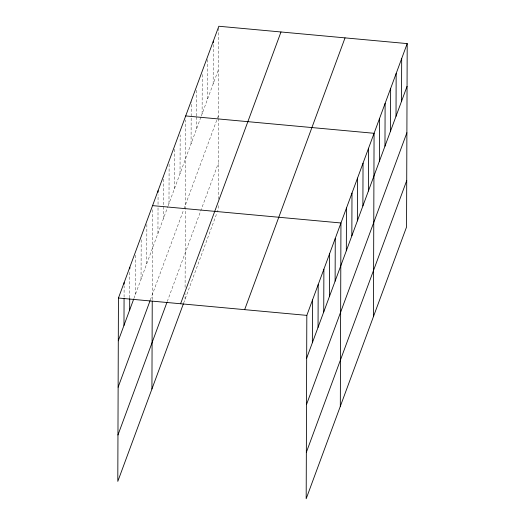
<?xml version="1.0" encoding="UTF-8"?>
<svg xmlns="http://www.w3.org/2000/svg" width="525" height="525" viewBox="0 0 525 525"><rect width="100%" height="100%" fill="white"/><g stroke="black" fill="none" stroke-linecap="round" stroke-linejoin="round"><path stroke-width="0.39" stroke-dasharray="2.62 1.97" d="M124.077 297.15L124.117 285.849M129.708 297.885L129.8 271.261M135.352 294.584L135.489 255.052M141.041 279.188L141.179 239.649M146.731 263.786L146.869 224.247M152.237 299.565L152.552 209.659M157.94 233.435L158.032 207.618M158.038 204.389L158.077 194.709M163.459 218.492L163.61 176.531M168.978 203.543L169.122 164.003M174.503 188.593L174.641 149.061M180.023 173.644L180.16 134.918M185.056 299.309L185.076 293.705M185.095 287.306L185.679 119.969M191.067 143.752L191.212 101.797M196.586 128.802L196.626 116.701M196.632 115.894L196.724 90.077M202.105 113.859L202.243 74.32M207.631 98.91L207.769 59.371M213.15 83.961L213.294 42.814M218.19 205.623L218.177 209.619L217.35 211.864M218.216 199.218L218.498 118.604M218.498 117.803L218.813 27.057M134 298.252L167.875 206.535M168.151 205.787L201.003 116.845M201.278 116.097L218.669 69.011M150.36 299.919L183.724 209.587M183.999 208.838L218.505 115.415M167.272 301.488L218.341 163.222M183.671 303.043L217.074 212.612"/><path stroke-width="0.79" d="M407.203 43.601L306.823 315.381L306.18 498.75L406.56 226.977L407.203 43.601L218.82 26.25L118.44 298.023L117.797 481.399L183.396 303.791M123.979 325.388L124.071 298.764M124.123 284.242L124.123 282.627M129.662 309.986L129.701 298.692M129.806 268.839L129.813 267.225M151.928 388.992L152.237 301.16M158.084 192.288L158.091 190.673M213.294 42.814L213.301 41.199M312.362 342.74L312.506 299.978M318.045 327.344L318.196 284.576M323.735 311.942L323.886 269.181M329.424 296.54L329.575 253.778M335.114 281.137L335.265 238.376M340.312 406.343L340.948 222.974L152.565 205.623M346.323 250.793L346.474 208.031M351.842 235.843L351.993 193.082M357.367 220.894L357.512 178.132M362.887 205.951L363.038 163.183M368.406 191.002L368.557 148.24M373.439 316.66L374.076 133.291L185.692 115.933M379.45 161.103L379.595 118.342M384.969 146.16L385.12 103.392M390.488 131.211L390.639 88.449M396.014 116.261L396.158 73.5M401.533 101.312L401.684 58.551M118.289 340.791L133.731 298.988M118.125 387.188L150.091 300.654M117.961 434.995L166.996 302.236M180.607 303.752L280.987 31.979M244.657 309.652L345.037 37.879M306.672 358.142L407.052 86.369M306.508 404.545L406.888 132.766M306.344 452.347L406.724 180.574M118.44 298.023L306.823 315.381"/></g></svg>
